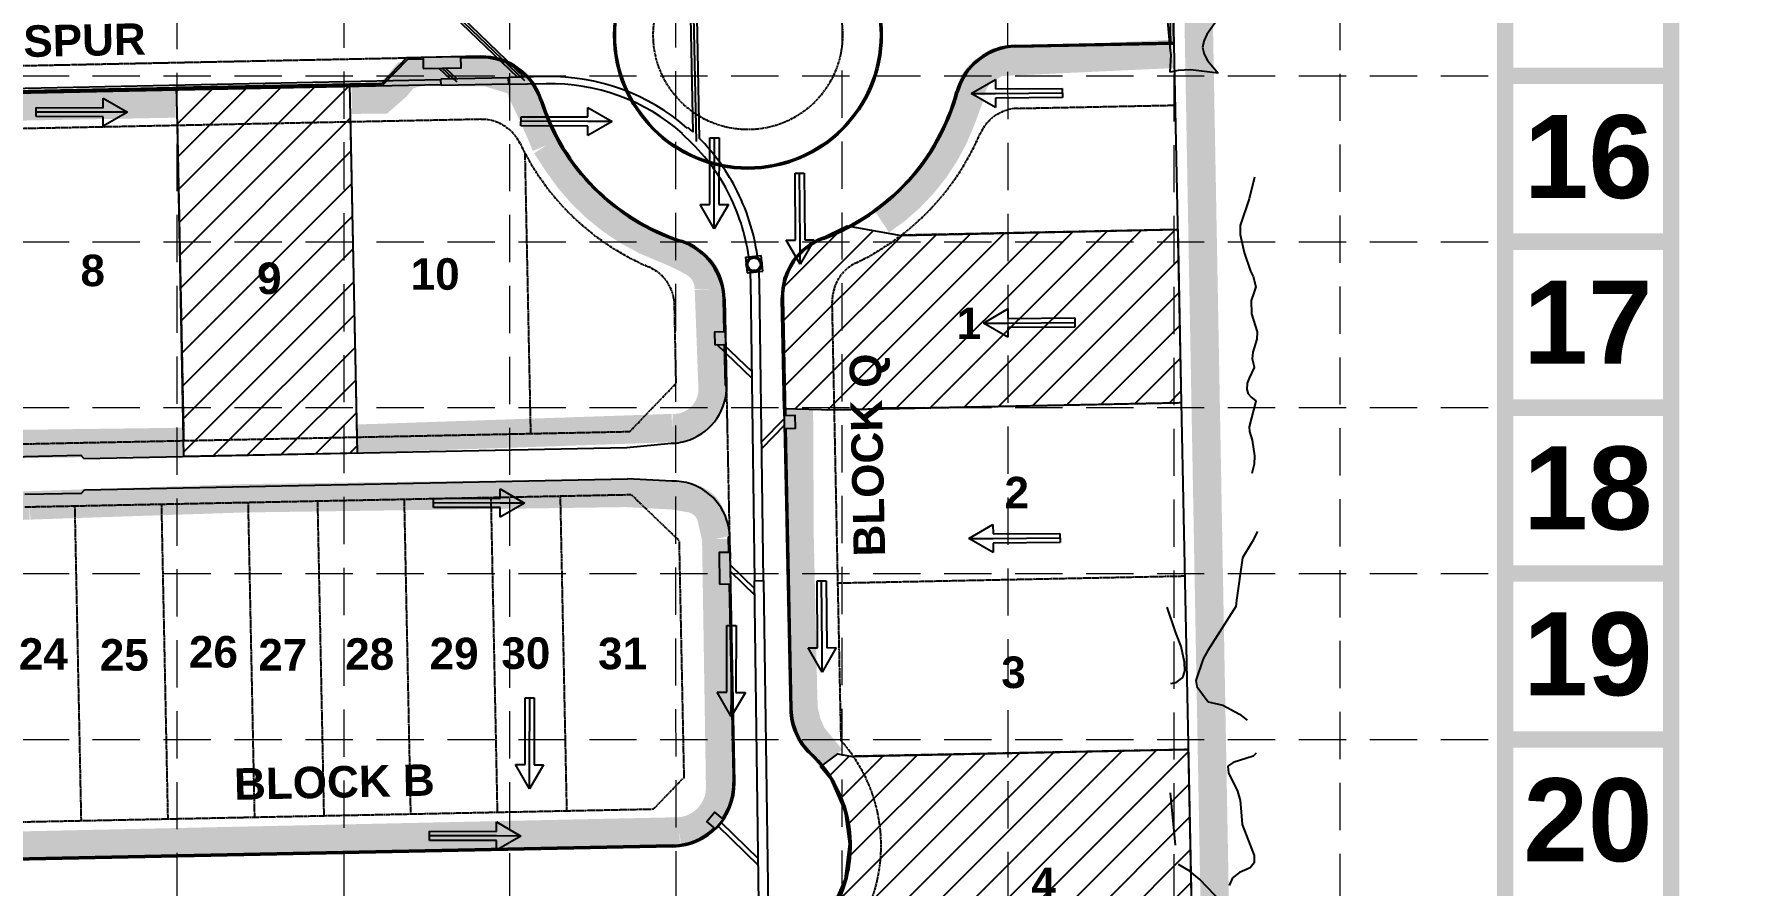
# Model space of a CAD drawing. Header units: inches. Extents: x 2520351 to 2523325, y 7106287 to 7111535.
# Drawn here: x 2522207 to 2522745, y 7108560 to 7108830 of the extents above; entities that cross this region are included whole.
import ezdxf
from ezdxf.enums import TextEntityAlignment as Align

# ---------------------------------------------------------------- set-up
doc = ezdxf.new("R2010")
doc.units = ezdxf.units.IN
doc.header["$MEASUREMENT"] = 0
for name, pattern in [('DASHED', [0.75, 0.5, -0.25]), ('DASHEDX2', [1.5, 1, -0.5]), ('HIDDEN', [0.375, 0.25, -0.125]), ('XPAV-sc1$0$HIDDEN4', [0.09375, 0.0625, -0.03125]), ('XSITE-SC$0$PHANTOM2', [1.25, 0.625, -0.125, 0.125, -0.125, 0.125, -0.125])]:
    doc.linetypes.add(name, pattern=pattern)
for name, color, linetype in [('1 EROSION BLANKET', 84, 'Continuous'), ('1 SODDED LOT', 2, 'Continuous'), ('BASE', 7, 'Continuous'), ('CONTOURS', 35, 'Continuous'), ('GRID', 254, 'DASHED'), ('LIMITS OF DISTURBANCE', 1, 'Continuous'), ('MATCH LINE', 252, 'DASHEDX2'), ('STORM', 5, 'Continuous'), ('XDAM-sc1$0$ARROWSHADE', 9, 'Continuous'), ('XPAV-sc1$0$GUTTER', 11, 'XPAV-sc1$0$HIDDEN4'), ('XPAV-sc1$0$p-boc', 11, 'Continuous'), ('XPAV-sc1$0$p-foc', 11, 'Continuous'), ('XPAV-sc1$0$p-header', 5, 'Continuous'), ('XPAV-sc1$0$P-PAV', 11, 'Continuous'), ('XSITE-SC$0$1-BLOCK-NUMBER', 251, 'Continuous'), ('XSITE-SC$0$1-LOT NUMBER', 251, 'Continuous'), ('XSITE-SC$0$bdy-65acres', 1, 'Continuous'), ('XSITE-SC$0$P-LOTS', 7, 'XSITE-SC$0$PHANTOM2'), ('XSITE-SC$0$P-ROW', 3, 'XSITE-SC$0$PHANTOM2')]:
    doc.layers.add(name, color=color, linetype=linetype)
doc.styles.add('MATCHLINE', font='ARIALBD.TTF')
doc.styles.get("Standard").update_dxf_attribs({"font": 'ARIALBD.TTF'})

msp = doc.modelspace()

# ---------------------------------------------------------------- hatches: boundary and pattern name
at = {"layer": '1 SODDED LOT'}
h = msp.add_hatch(dxfattribs=at)
h.set_pattern_fill('ANSI31', color=256, scale=60, style=0)
edge = h.paths.add_edge_path()
edge.add_line((2521746.39, 7107646.36), (2521744.86, 7107758.31))
edge.add_line((2521744.86, 7107758.31), (2521747.04, 7107758.37))
edge.add_line((2521747.04, 7107758.37), (2521750.99, 7107762.44))
edge.add_line((2521750.99, 7107762.44), (2521785.43, 7107762.91))
edge.add_arc((2521785.67, 7107745.01), 17.9, 0.1621, 90.7879, ccw=False)
edge.add_line((2521803.57, 7107745.06), (2521804.89, 7107727.46))
edge.add_line((2521804.89, 7107727.46), (2521805.02, 7107717.88))
edge.add_line((2521805.02, 7107717.88), (2521805.23, 7107706.44))
edge.add_line((2521805.23, 7107706.44), (2521804.25, 7107705.42))
edge.add_line((2521804.25, 7107705.42), (2521804.6, 7107688.82))
edge.add_arc((2521758.68, 7107687.86), 45.94, -68.3455, 1.1975, ccw=False)
edge.add_line((2521775.63, 7107645.16), (2521772.36, 7107644.15))
edge.add_line((2521772.36, 7107644.15), (2521769.8, 7107643.54))
edge.add_line((2521769.8, 7107643.54), (2521767.1, 7107643.06))
edge.add_line((2521767.1, 7107643.06), (2521762.92, 7107642.61))
edge.add_line((2521762.92, 7107642.61), (2521746.45, 7107642.34))
edge.add_line((2521746.45, 7107642.34), (2521746.39, 7107646.36))
h.paths.add_polyline_path([(2521496.41, 7107642.91), (2521494.87, 7107754.48), (2521494.86, 7107754.89), (2521544.44, 7107755.57), (2521546.49, 7107638.6), (2521496.44, 7107637.89)])
edge = h.paths.add_edge_path()
edge.add_line((2521560.4, 7107910.52), (2521558.07, 7108023.7))
edge.add_line((2521558.07, 7108023.7), (2521651.66, 7108025.62))
edge.add_line((2521651.66, 7108025.62), (2521653.09, 7108025.65))
edge.add_line((2521653.09, 7108025.65), (2521655.12, 7108025.67))
edge.add_arc((2521654.18, 7108007.32), 18.37, 20.5729, 87.0589, ccw=False)
edge.add_line((2521671.38, 7108013.78), (2521671.96, 7108011.77))
edge.add_line((2521671.96, 7108011.77), (2521672.24, 7108010.33))
edge.add_line((2521672.24, 7108010.33), (2521672.66, 7108004.67))
edge.add_line((2521672.66, 7108004.67), (2521673.88, 7107987.84))
edge.add_line((2521673.88, 7107987.84), (2521674.16, 7107971.91))
edge.add_line((2521674.16, 7107971.91), (2521673.19, 7107970.83))
edge.add_line((2521673.19, 7107970.83), (2521673.5, 7107955.69))
edge.add_arc((2521631.78, 7107952.34), 41.85, -86.2826, 4.5999, ccw=False)
edge.add_line((2521634.49, 7107910.57), (2521614.91, 7107910.13))
edge.add_line((2521614.91, 7107910.13), (2521613.93, 7107909.11))
edge.add_line((2521613.93, 7107909.11), (2521560.45, 7107908.05))
edge.add_line((2521560.45, 7107908.05), (2521560.4, 7107910.52))
edge = h.paths.add_edge_path()
edge.add_line((2521047.4, 7108212.41), (2521153.71, 7108190.41))
edge.add_line((2521153.71, 7108190.41), (2521165.45, 7108187.98))
edge.add_line((2521165.45, 7108187.98), (2521145.19, 7108096.36))
edge.add_line((2521145.19, 7108096.36), (2521144.82, 7108095.18))
edge.add_arc((2521127.58, 7108100.49), 18.04, 257.7556, 342.8824, ccw=False)
edge.add_line((2521123.75, 7108082.86), (2521105.24, 7108086.22))
edge.add_line((2521105.24, 7108086.22), (2521097.17, 7108087.7))
edge.add_line((2521097.17, 7108087.7), (2521093.78, 7108088.45))
edge.add_line((2521093.78, 7108088.45), (2521093.02, 7108089.64))
edge.add_line((2521093.02, 7108089.64), (2521042.14, 7108100.83))
edge.add_line((2521042.14, 7108100.83), (2521023.14, 7108104.63))
edge.add_line((2521023.14, 7108104.63), (2521047.4, 7108212.41))
edge = h.paths.add_edge_path()
edge.add_line((2521019.41, 7108035.32), (2521021.41, 7108042.83))
edge.add_arc((2521076.42, 7108028.18), 56.93, 107.2084, 165.0796, ccw=False)
edge.add_line((2521059.58, 7108082.56), (2521062.02, 7108082.75))
edge.add_line((2521062.02, 7108082.75), (2521063.44, 7108082.78))
edge.add_arc((2521064.2, 7108044.41), 38.38, 78.5499, 91.1383, ccw=False)
edge.add_line((2521071.82, 7108082.03), (2521087.22, 7108078.63))
edge.add_line((2521087.22, 7108078.63), (2521090.43, 7108077.93))
edge.add_line((2521090.43, 7108077.93), (2521091.62, 7108078.69))
edge.add_line((2521091.62, 7108078.69), (2521095.11, 7108077.9))
edge.add_line((2521095.11, 7108077.9), (2521098.91, 7108076.73))
edge.add_line((2521098.91, 7108076.73), (2521104.9, 7108074.86))
edge.add_line((2521104.9, 7108074.86), (2521106.43, 7108074.38))
edge.add_line((2521106.43, 7108074.38), (2521107.21, 7108074.19))
edge.add_arc((2521102.83, 7108057.05), 17.69, -2.7582, 75.6705, ccw=False)
edge.add_arc((2521095.73, 7108057.39), 24.8, 350.2174, 357.2418, ccw=False)
edge.add_arc((2521158.46, 7108041.57), 40.02, 163.1293, 313.4846)
edge.add_line((2521185.99, 7108012.53), (2521186.72, 7108013.24))
edge.add_line((2521186.72, 7108013.24), (2521188.44, 7108014.97))
edge.add_line((2521188.44, 7108014.97), (2521189.32, 7108015.76))
edge.add_line((2521189.32, 7108015.76), (2521190.38, 7108016.6))
edge.add_arc((2521201.33, 7108002.77), 17.64, 93.2276, 128.3689, ccw=False)
edge.add_line((2521200.34, 7108020.38), (2521227, 7108020.95))
edge.add_line((2521227, 7108020.95), (2521230.56, 7107901.29))
edge.add_line((2521230.56, 7107901.29), (2521209.57, 7107900.92))
edge.add_line((2521209.57, 7107900.92), (2521208.43, 7107900.96))
edge.add_arc((2521221.45, 7108343.75), 442.98, 261.0973, 268.3161, ccw=False)
edge.add_line((2521152.89, 7107906.1), (2521147.31, 7107907.18))
edge.add_line((2521147.31, 7107907.18), (2521141.42, 7107908.4))
edge.add_line((2521141.42, 7107908.4), (2521135.5, 7107909.75))
edge.add_line((2521135.5, 7107909.75), (2521130.22, 7107911.08))
edge.add_line((2521130.22, 7107911.08), (2521114.24, 7107915.61))
edge.add_line((2521114.24, 7107915.61), (2521091.68, 7107923.2))
edge.add_line((2521091.68, 7107923.2), (2521064.35, 7107932.48))
edge.add_line((2521064.35, 7107932.48), (2521052.41, 7107936.54))
edge.add_line((2521052.41, 7107936.54), (2521051.79, 7107937.81))
edge.add_line((2521051.79, 7107937.81), (2521044.55, 7107940.27))
edge.add_arc((2521050.15, 7107983.52), 43.61, 187.3885, 262.6305, ccw=False)
edge.add_line((2521006.9, 7107977.91), (2521006.81, 7107978.71))
edge.add_line((2521006.81, 7107978.71), (2521006.68, 7107980.35))
edge.add_line((2521006.68, 7107980.35), (2521006.61, 7107982.52))
edge.add_arc((2521037.37, 7107983.5), 30.78, 169.0142, 181.8294, ccw=False)
edge.add_line((2521007.16, 7107989.36), (2521012.97, 7108011.46))
edge.add_line((2521012.97, 7108011.46), (2521012.26, 7108012.66))
edge.add_line((2521012.26, 7108012.66), (2521018.19, 7108034.61))
edge.add_line((2521018.19, 7108034.61), (2521019.41, 7108035.32))
h.paths.add_polyline_path([(2521283.39, 7108006.11), (2521285.51, 7107902.42), (2521505.51, 7107906.91), (2521503.11, 7108022.57), (2521283.29, 7108018.11)])
edge = h.paths.add_edge_path()
edge.add_line((2521558.72, 7108049.83), (2521558.74, 7108061.74))
edge.add_line((2521558.74, 7108061.74), (2521556.73, 7108159.77))
edge.add_line((2521556.73, 7108159.77), (2521608.8, 7108160.83))
edge.add_line((2521608.8, 7108160.83), (2521609.82, 7108159.85))
edge.add_line((2521609.82, 7108159.85), (2521624.96, 7108160.17))
edge.add_arc((2521625.88, 7108115.42), 44.75, 8.834, 91.1827, ccw=False)
edge.add_line((2521670.1, 7108122.3), (2521670.53, 7108101.58))
edge.add_line((2521670.53, 7108101.58), (2521671.54, 7108100.6))
edge.add_line((2521671.54, 7108100.6), (2521671.87, 7108084.53))
edge.add_line((2521671.87, 7108084.53), (2521671.15, 7108070.03))
edge.add_line((2521671.15, 7108070.03), (2521671.15, 7108068.8))
edge.add_arc((2521654.11, 7108068.8), 17.04, -87.2047, 0, ccw=False)
edge.add_line((2521654.94, 7108051.78), (2521653.54, 7108051.67))
edge.add_line((2521653.54, 7108051.67), (2521558.72, 7108049.83))
edge = h.paths.add_edge_path()
edge.add_line((2521506.88, 7108158.75), (2521219.57, 7108152.9))
edge.add_line((2521219.57, 7108152.9), (2521201.84, 7108151.72))
edge.add_line((2521201.84, 7108151.72), (2521198.48, 7108151.46))
edge.add_arc((2521199.96, 7108132), 19.52, 94.3325, 163.5555)
edge.add_line((2521181.24, 7108137.52), (2521171.4, 7108094.46))
edge.add_line((2521171.4, 7108094.46), (2521161.77, 7108088.5))
edge.add_line((2521161.77, 7108088.5), (2521156.09, 7108064.96))
edge.add_arc((2521177.51, 7108059.79), 22.04, 166.4191, 262.6913)
edge.add_line((2521174.7, 7108037.93), (2521175.55, 7108037.91))
edge.add_line((2521175.55, 7108037.91), (2521179.48, 7108042))
edge.add_line((2521179.48, 7108042), (2521402.46, 7108046.53))
edge.add_line((2521402.46, 7108046.53), (2521495.69, 7108048.45))
edge.add_line((2521495.69, 7108048.45), (2521499.77, 7108044.52))
edge.add_line((2521499.77, 7108044.52), (2521508.7, 7108044.69))
edge.add_line((2521508.7, 7108044.69), (2521508.63, 7108061.23))
edge.add_line((2521508.63, 7108061.23), (2521506.88, 7108158.75))
edge = h.paths.add_edge_path()
edge.add_line((2521610.94, 7108171.88), (2521608.46, 7108290.01))
edge.add_line((2521608.46, 7108290.01), (2521533.5, 7108288.35))
edge.add_line((2521533.5, 7108288.35), (2521484.86, 7108287.21))
edge.add_line((2521484.86, 7108287.21), (2521460.83, 7108286.21))
edge.add_line((2521460.83, 7108286.21), (2521429.9, 7108284.54))
edge.add_line((2521429.9, 7108284.54), (2521368.78, 7108281.06))
edge.add_line((2521368.78, 7108281.06), (2521349.23, 7108279.95))
edge.add_line((2521349.23, 7108279.95), (2521261.12, 7108274.98))
edge.add_line((2521261.12, 7108274.98), (2521221, 7108272.74))
edge.add_line((2521221, 7108272.74), (2521216.72, 7108276.52))
edge.add_line((2521216.72, 7108276.52), (2521216.67, 7108276.52))
edge.add_arc((2521217.41, 7108256.67), 19.86, 92.1221, 170.604)
edge.add_line((2521197.82, 7108259.91), (2521204.23, 7108250.57))
edge.add_line((2521204.23, 7108250.57), (2521191.32, 7108184.43))
edge.add_line((2521191.32, 7108184.43), (2521191.26, 7108184.1))
edge.add_arc((2521208.22, 7108180.91), 17.26, 169.3216, 273.4207)
edge.add_line((2521209.25, 7108163.67), (2521219.73, 7108162.93))
edge.add_line((2521219.73, 7108162.93), (2521312.77, 7108164.87))
edge.add_line((2521312.77, 7108164.87), (2521481.29, 7108168.3))
edge.add_line((2521481.29, 7108168.3), (2521608.6, 7108170.83))
edge.add_line((2521608.6, 7108170.83), (2521609.57, 7108171.85))
edge.add_line((2521609.57, 7108171.85), (2521610.94, 7108171.88))
edge = h.paths.add_edge_path()
edge.add_line((2521627.16, 7108316.19), (2521544.24, 7108314.51))
edge.add_line((2521544.24, 7108314.51), (2521502.41, 7108313.51))
edge.add_line((2521502.41, 7108313.51), (2521481.25, 7108313))
edge.add_line((2521481.25, 7108313), (2521407.23, 7108309.18))
edge.add_line((2521407.23, 7108309.18), (2521291.9, 7108302.79))
edge.add_line((2521291.9, 7108302.79), (2521288.46, 7108418.47))
edge.add_line((2521288.46, 7108418.47), (2521407.15, 7108420.82))
edge.add_line((2521407.15, 7108420.82), (2521497.39, 7108422.63))
edge.add_line((2521497.39, 7108422.63), (2521603.37, 7108424.87))
edge.add_line((2521603.37, 7108424.87), (2521604.44, 7108423.88))
edge.add_line((2521604.44, 7108423.88), (2521620.18, 7108424.17))
edge.add_arc((2521620.99, 7108379.83), 44.34, 11.6094, 91.0508, ccw=False)
edge.add_line((2521664.42, 7108388.76), (2521665.18, 7108365.61))
edge.add_line((2521665.18, 7108365.61), (2521666.17, 7108364.62))
edge.add_line((2521666.17, 7108364.62), (2521666.53, 7108349.61))
edge.add_line((2521666.53, 7108349.61), (2521665.82, 7108330.77))
edge.add_line((2521665.82, 7108330.77), (2521665.78, 7108329.18))
edge.add_arc((2521648.75, 7108329.68), 17.03, 269.7677, 358.3135, ccw=False)
edge.add_line((2521648.68, 7108312.65), (2521631.32, 7108312.27))
edge.add_line((2521631.32, 7108312.27), (2521627.16, 7108316.19))
edge = h.paths.add_edge_path()
edge.add_line((2521256.27, 7108555.67), (2521264.44, 7108547.85))
edge.add_line((2521264.44, 7108547.85), (2521422.22, 7108551.08))
edge.add_line((2521422.22, 7108551.08), (2521439.6, 7108551.4))
edge.add_line((2521439.6, 7108551.4), (2521460.09, 7108551.78))
edge.add_line((2521460.09, 7108551.78), (2521478.53, 7108551.99))
edge.add_line((2521478.53, 7108551.99), (2521498.9, 7108551.85))
edge.add_line((2521498.9, 7108551.85), (2521515.27, 7108551.59))
edge.add_line((2521515.27, 7108551.59), (2521535.22, 7108551.01))
edge.add_line((2521535.22, 7108551.01), (2521558.63, 7108550.02))
edge.add_line((2521558.63, 7108550.02), (2521563.46, 7108549.77))
edge.add_line((2521563.46, 7108549.77), (2521600.09, 7108547.42))
edge.add_line((2521600.09, 7108547.42), (2521612.24, 7108546.59))
edge.add_line((2521612.24, 7108546.59), (2521642.87, 7108544.49))
edge.add_line((2521642.87, 7108544.49), (2521644.67, 7108544.41))
edge.add_arc((2521643.68, 7108526.18), 18.26, -0.2001, 86.9036, ccw=False)
edge.add_line((2521661.94, 7108526.12), (2521663.48, 7108497.64))
edge.add_line((2521663.48, 7108497.64), (2521662.44, 7108496.61))
edge.add_line((2521662.44, 7108496.61), (2521662.84, 7108477.01))
edge.add_arc((2521621.17, 7108477.8), 41.67, 279.5049, 358.923, ccw=False)
edge.add_line((2521628.05, 7108436.7), (2521270.95, 7108428.02))
edge.add_line((2521270.95, 7108428.02), (2521264.41, 7108428))
edge.add_line((2521264.41, 7108428), (2521251.99, 7108428.74))
edge.add_line((2521251.99, 7108428.74), (2521250.56, 7108428.86))
edge.add_line((2521250.56, 7108428.86), (2521248.88, 7108429.14))
edge.add_arc((2521252.57, 7108446.62), 17.86, 178.6911, 258.0797, ccw=False)
edge.add_line((2521234.71, 7108447.03), (2521243.77, 7108528.42))
edge.add_line((2521243.77, 7108528.42), (2521236.52, 7108537.37))
edge.add_line((2521236.52, 7108537.37), (2521236.59, 7108537.82))
edge.add_arc((2521256.58, 7108535.54), 20.12, 94.1833, 173.5096, ccw=False)
edge.add_line((2521255.11, 7108555.6), (2521256.27, 7108555.67))
edge = h.paths.add_edge_path()
edge.add_line((2521107.58, 7108664.77), (2521108.64, 7108682.72))
edge.add_line((2521108.64, 7108682.72), (2521266.52, 7108685.94))
edge.add_line((2521266.52, 7108685.94), (2521268.4, 7108592.03))
edge.add_line((2521268.4, 7108592.03), (2521265.61, 7108582.1))
edge.add_line((2521265.61, 7108582.1), (2521265.6, 7108582.05))
edge.add_line((2521265.6, 7108582.05), (2521265.56, 7108582.07))
edge.add_arc((2521245.59, 7108545.89), 41.32, 61.0945, 134.8409)
edge.add_line((2521216.45, 7108575.19), (2521207.18, 7108580.34))
edge.add_line((2521207.18, 7108580.34), (2521107.58, 7108664.77))
h.paths.add_polyline_path([(2521338.51, 7108687.38), (2521340.74, 7108575.45), (2521409.85, 7108576.76), (2521462.55, 7108577.85), (2521498.11, 7108577.93), (2521524.42, 7108577.42), (2521561.99, 7108575.86), (2521619.96, 7108572.16), (2521620.68, 7108584.2), (2521618.44, 7108693.07)])
edge = h.paths.add_edge_path()
edge.add_line((2521675.61, 7108638.41), (2521787.53, 7108640.54))
edge.add_line((2521787.53, 7108640.54), (2521788.82, 7108582.44))
edge.add_arc((2521769.3, 7108582), 19.53, -91.2766, 1.2682, ccw=False)
edge.add_line((2521768.86, 7108562.48), (2521676.84, 7108568.35))
edge.add_line((2521676.84, 7108568.35), (2521675.61, 7108638.41))
h.paths.add_polyline_path([(2522089.45, 7108697.69), (2522087.41, 7108797.67), (2522087.4, 7108809.66), (2522141.64, 7108810.78), (2522144.56, 7108694.83), (2522090.79, 7108693.71), (2522089.8, 7108692.7), (2522089.51, 7108692.7)])
h.paths.add_polyline_path([(2522252.39, 7108801.05), (2522254.38, 7108696.13), (2522309.56, 7108697.17), (2522307.11, 7108814.19), (2522252.07, 7108813.05)])
edge = h.paths.add_edge_path()
edge.add_line((2522425.42, 7107990.85), (2522320.45, 7107988.7))
edge.add_line((2522320.45, 7107988.7), (2522321.28, 7107951.54))
edge.add_line((2522321.28, 7107951.54), (2522322.52, 7107935.37))
edge.add_arc((2522340.74, 7107935.67), 18.22, 180.9526, 266.0005)
edge.add_line((2522339.47, 7107917.49), (2522396.48, 7107918.22))
edge.add_line((2522396.48, 7107918.22), (2522404.4, 7107910.48))
edge.add_line((2522404.4, 7107910.48), (2522427.53, 7107910.71))
edge.add_arc((2522426.8, 7107930.52), 19.82, 272.1239, 358.3676)
edge.add_line((2522446.62, 7107929.95), (2522445.36, 7107990.97))
edge.add_line((2522445.36, 7107990.97), (2522425.42, 7107990.85))
h.paths.add_polyline_path([(2522420.67, 7108224.34), (2522421.87, 7108165.95), (2522317.91, 7108163.85), (2522317.73, 7108171.63), (2522316.69, 7108172.59), (2522315.73, 7108222.04)])
h.paths.add_polyline_path([(2522580.28, 7108243.42), (2522458.38, 7108240.38), (2522464.65, 7107967.07), (2522585.56, 7107967.98)])
edge = h.paths.add_edge_path()
edge.add_line((2522579.22, 7108296.92), (2522576.73, 7108417.39))
edge.add_line((2522576.73, 7108417.39), (2522469.65, 7108328.39))
edge.add_line((2522469.65, 7108328.39), (2522462.53, 7108321.45))
edge.add_line((2522462.53, 7108321.45), (2522462.71, 7108321.2))
edge.add_arc((2522430.81, 7108296.5), 40.35, 0.4877, 37.7474, ccw=False)
edge.add_line((2522471.16, 7108296.85), (2522579.22, 7108296.92))
h.paths.add_polyline_path([(2522576.35, 7108437.57), (2522445, 7108434.96), (2522443.72, 7108526.29), (2522442.61, 7108536.5), (2522453.2, 7108543.61), (2522459.72, 7108551.85), (2522464.2, 7108561.88), (2522465.59, 7108573.17), (2522464.18, 7108583.42), (2522459.8, 7108593.28), (2522456.3, 7108597.55), (2522461.81, 7108601.72), (2522466.36, 7108600.86), (2522572.93, 7108603.07)])
h.paths.add_polyline_path([(2522569.61, 7108768), (2522570.72, 7108713.03), (2522460.71, 7108710.69), (2522444.76, 7108711.11), (2522444.01, 7108746), (2522444.87, 7108752.5), (2522447.49, 7108758.01), (2522451.68, 7108762.45), (2522456.29, 7108765.05), (2522464.83, 7108769.19), (2522481.93, 7108766.16)])
h.paths.add_polyline_path([(2522560.76, 7109202.2), (2522446.33, 7109199.81), (2522434.27, 7109198.05), (2522437.5, 7109182.67), (2522439.66, 7109156.51), (2522441.43, 7109069.76), (2522437.53, 7109065.63), (2522437.82, 7109051.02), (2522439.59, 7109049.34), (2522563.76, 7109052.27)])

# ---------------------------------------------------------------- linework, layer by layer
for p, q in [((2522504.11, 7108811.15), (2522511.79, 7108815.65)), ((2522511.79, 7108815.65), (2522511.81, 7108812.65)), ((2522511.85, 7108806.75), (2522504.11, 7108811.15)), ((2522511.81, 7108812.65), (2522533.02, 7108812.81)), ((2522533.02, 7108812.81), (2522533.04, 7108809.91)), ((2522207.67, 7108803.85), (2522207.68, 7108806.75)), ((2522207.68, 7108806.75), (2522228.89, 7108806.69)), ((2522236.6, 7108805.23), (2522228.88, 7108800.79)), ((2522228.89, 7108806.69), (2522228.9, 7108809.7)), ((2522228.9, 7108809.7), (2522236.6, 7108805.23)), ((2522382.59, 7108803.78), (2522382.6, 7108806.78)), ((2522382.6, 7108806.78), (2522390.3, 7108802.31)), ((2522533.04, 7108809.91), (2522511.83, 7108809.75)), ((2522511.83, 7108809.75), (2522511.85, 7108806.75)), ((2522228.88, 7108803.79), (2522207.67, 7108803.85)), ((2522228.88, 7108800.79), (2522228.88, 7108803.79)), ((2522361.37, 7108800.93), (2522361.38, 7108803.83)), ((2522382.58, 7108800.88), (2522361.37, 7108800.93)), ((2522361.38, 7108803.83), (2522382.59, 7108803.78)), ((2522390.3, 7108802.31), (2522382.58, 7108797.87)), ((2522382.58, 7108797.87), (2522382.58, 7108800.88)), ((2522421.23, 7108775.97), (2522421.28, 7108797.18)), ((2522421.28, 7108797.18), (2522424.18, 7108797.17)), ((2522424.18, 7108797.17), (2522424.13, 7108775.96)), ((2522448.26, 7108785.92), (2522451.16, 7108785.94)), ((2522448.43, 7108764.71), (2522448.26, 7108785.92)), ((2522451.16, 7108785.94), (2522451.33, 7108764.73)), ((2522422.66, 7108768.26), (2522418.23, 7108775.98)), ((2522418.23, 7108775.98), (2522421.23, 7108775.97)), ((2522427.13, 7108775.95), (2522422.66, 7108768.26)), ((2522424.13, 7108775.96), (2522427.13, 7108775.95)), ((2522445.43, 7108764.68), (2522448.43, 7108764.71)), ((2522449.94, 7108757.01), (2522445.43, 7108764.68)), ((2522454.33, 7108764.75), (2522449.94, 7108757.01)), ((2522451.33, 7108764.73), (2522454.33, 7108764.75)), ((2522508.05, 7108738.31), (2522515.73, 7108742.82)), ((2522515.73, 7108742.82), (2522515.75, 7108739.82)), ((2522515.8, 7108733.92), (2522508.05, 7108738.31)), ((2522515.75, 7108739.82), (2522536.96, 7108739.97)), ((2522536.99, 7108737.07), (2522515.77, 7108736.92)), ((2522515.77, 7108736.92), (2522515.8, 7108733.92)), ((2522536.96, 7108739.97), (2522536.99, 7108737.07)), ((2522333.59, 7108682.76), (2522354.81, 7108682.71)), ((2522333.59, 7108679.87), (2522333.59, 7108682.76)), ((2522362.51, 7108681.25), (2522354.79, 7108676.81)), ((2522354.81, 7108682.71), (2522354.81, 7108685.71)), ((2522354.81, 7108685.71), (2522362.51, 7108681.25)), ((2522354.8, 7108679.81), (2522333.59, 7108679.87)), ((2522354.79, 7108676.81), (2522354.8, 7108679.81)), ((2522503.37, 7108669.95), (2522511.04, 7108674.45)), ((2522511.04, 7108674.45), (2522511.07, 7108671.45)), ((2522511.07, 7108671.45), (2522532.28, 7108671.61)), ((2522532.28, 7108671.61), (2522532.3, 7108668.71)), ((2522511.11, 7108665.55), (2522503.37, 7108669.95)), ((2522532.3, 7108668.71), (2522511.09, 7108668.55)), ((2522511.09, 7108668.55), (2522511.11, 7108665.55)), ((2522455.24, 7108656.53), (2522458.14, 7108656.55)), ((2522455.41, 7108635.32), (2522455.24, 7108656.53)), ((2522458.14, 7108656.55), (2522458.31, 7108635.34)), ((2522426.63, 7108621.19), (2522426.68, 7108642.4)), ((2522426.68, 7108642.4), (2522429.58, 7108642.39)), ((2522429.58, 7108642.39), (2522429.53, 7108621.18)), ((2522452.41, 7108635.3), (2522455.41, 7108635.32)), ((2522456.92, 7108627.62), (2522452.41, 7108635.3)), ((2522461.31, 7108635.37), (2522456.92, 7108627.62)), ((2522458.31, 7108635.34), (2522461.31, 7108635.37)), ((2522362.65, 7108598.24), (2522362.7, 7108619.45)), ((2522362.7, 7108619.45), (2522365.6, 7108619.44)), ((2522365.6, 7108619.44), (2522365.55, 7108598.23)), ((2522428.06, 7108613.47), (2522423.63, 7108621.19)), ((2522423.63, 7108621.19), (2522426.63, 7108621.19)), ((2522432.53, 7108621.17), (2522428.06, 7108613.47)), ((2522429.53, 7108621.18), (2522432.53, 7108621.17)), ((2522364.08, 7108590.52), (2522359.65, 7108598.24)), ((2522359.65, 7108598.24), (2522362.65, 7108598.24)), ((2522368.55, 7108598.22), (2522364.08, 7108590.52)), ((2522365.55, 7108598.23), (2522368.55, 7108598.22)), ((2522353.58, 7108577.07), (2522353.59, 7108580.07)), ((2522353.59, 7108580.07), (2522361.29, 7108575.6)), ((2522332.36, 7108574.22), (2522332.37, 7108577.12)), ((2522353.57, 7108574.17), (2522332.36, 7108574.22)), ((2522332.37, 7108577.12), (2522353.58, 7108577.07)), ((2522361.29, 7108575.6), (2522353.57, 7108571.16)), ((2522353.57, 7108571.16), (2522353.57, 7108574.17))]:
    msp.add_line(p, q)
at = {"layer": '1 EROSION BLANKET', "const_width": 9}
for points in [[(2522567.99, 7108823.76), (2522512.6, 7108821.19), (2522508.98, 7108819, 0.236596), (2522503.94, 7108811.01), (2522500.95, 7108802.88, -0.159288), (2522475.61, 7108770.85, 3.316439)], [(2522325.9, 7108818.09), (2522350.48, 7108817.98), (2522358.09, 7108815.67, -0.236468), (2522361.36, 7108812.58, 0.02706), (2522362.5, 7108809.89, -0.017617), (2522369.31, 7108794.68), (2522373.09, 7108788.91, 0.158639), (2522406.5, 7108762.12, -0.039643), (2522416.03, 7108757.63, -0.27165), (2522420.97, 7108749.01), (2522422.13, 7108717.77, -0.438384), (2522409.29, 7108705.04), (2522309.51, 7108701.67)]]:
    msp.add_lwpolyline(points, format="xyb", dxfattribs=at)
for points in [[(2522307.71, 7108809.21), (2522317.2, 7108809.32), (2522321.86, 7108813.42), (2522324.85, 7108816.96), (2522329.61, 7108818.08), (2522332.03, 7108818.08)], [(2522141.73, 7108805.94), (2522251.81, 7108808.02)], [(2522449.5, 7108711.02), (2522449.73, 7108669.95), (2522450.8, 7108621.61), (2522451, 7108615.72), (2522452.07, 7108611.24), (2522453.72, 7108607.54), (2522457.59, 7108602.84), (2522459.69, 7108600.22)], [(2522144.65, 7108699.21), (2522254.33, 7108700.65)]]:
    msp.add_lwpolyline(points, dxfattribs=at)
msp.add_lwpolyline([(2522273.45, 7108682.76), (2522394.67, 7108684.46), (2522409.84, 7108683.68), (2522415.14, 7108682.74, -0.301809), (2522421.84, 7108676.33, -0.000368), (2522423.29, 7108669.87), (2522424.52, 7108591.21, -0.395117), (2522411.68, 7108577.07), (2522182.16, 7108572.12), (2522176.84, 7108573, -0.345846), (2522169.47, 7108581.08), (2522167.69, 7108624.56), (2522167.87, 7108643.29, -0.412846), (2522205.63, 7108680.5)], format="xyb", close=True, dxfattribs=at)
at = {"layer": '1 SODDED LOT'}
for points in [[(2522252.39, 7108801.05), (2522254.38, 7108696.13), (2522309.56, 7108697.17), (2522307.11, 7108814.19), (2522252.07, 7108813.05)], [(2522569.61, 7108768), (2522570.72, 7108713.03), (2522460.71, 7108710.69), (2522444.76, 7108711.11), (2522444.01, 7108746), (2522444.87, 7108752.5), (2522447.49, 7108758.01), (2522451.68, 7108762.45), (2522456.29, 7108765.05), (2522464.83, 7108769.19), (2522481.93, 7108766.16)], [(2522576.35, 7108437.57), (2522445, 7108434.96), (2522443.72, 7108526.29), (2522442.61, 7108536.5), (2522453.2, 7108543.61), (2522459.72, 7108551.85), (2522464.2, 7108561.88), (2522465.59, 7108573.17), (2522464.18, 7108583.42), (2522459.8, 7108593.28), (2522456.3, 7108597.55), (2522461.81, 7108601.72), (2522466.36, 7108600.86), (2522572.93, 7108603.07)]]:
    msp.add_lwpolyline(points, close=True, dxfattribs=at)
at = {"layer": 'BASE', "const_width": 5.26}
for points in [[(2522726.09, 7106289.98), (2522726.09, 7109659.08), (2520620.41, 7109659.08), (2520620.41, 7106289.98)], [(2522673.45, 7106342.62), (2522673.45, 7109606.44), (2520673.05, 7109606.44), (2520673.05, 7106342.62)]]:
    msp.add_lwpolyline(points, close=True, dxfattribs=at)
for points in [[(2522726.09, 7108816.8), (2522673.45, 7108816.8)], [(2522726.09, 7108764.16), (2522673.45, 7108764.16)], [(2522726.09, 7108711.52), (2522673.45, 7108711.52)], [(2522726.09, 7108658.88), (2522673.45, 7108658.88)], [(2522726.09, 7108606.23), (2522673.45, 7108606.23)]]:
    msp.add_lwpolyline(points, dxfattribs=at)
at = {"layer": 'CONTOURS'}
for p, q in [((2522567.32, 7108824.74, 715), (2522565.3, 7108846.72, 715)), ((2522583.23, 7108836.08, 715), (2522578.8, 7108829.95, 715)), ((2522577.87, 7108827.85, 715), (2522577.51, 7108825.76, 715)), ((2522578.8, 7108829.95, 715), (2522577.87, 7108827.85, 715)), ((2522567.18, 7108817.97, 715), (2522567.49, 7108823.49, 715)), ((2522567.49, 7108823.49, 715), (2522567.32, 7108824.74, 715)), ((2522577.51, 7108825.76, 715), (2522578, 7108823.69, 715)), ((2522578, 7108823.69, 715), (2522579.06, 7108821.65, 715)), ((2522579.06, 7108821.65, 715), (2522582.4, 7108817.6, 715)), ((2522569.78, 7108818.46, 715), (2522567.18, 7108817.97, 715)), ((2522573.69, 7108818.71, 715), (2522569.78, 7108818.46, 715)), ((2522582.4, 7108817.6, 715), (2522573.69, 7108818.71, 715)), ((2522593.95, 7108784.64, 714), (2522592.24, 7108777.74, 714)), ((2522592.24, 7108777.74, 714), (2522589.44, 7108769.31, 714)), ((2522589.44, 7108769.31, 714), (2522589.38, 7108766.43, 714)), ((2522589.38, 7108766.43, 714), (2522590.7, 7108760.73, 714)), ((2522590.7, 7108760.73, 714), (2522592.69, 7108754.87, 714)), ((2522592.69, 7108754.87, 714), (2522593.57, 7108753.13, 714)), ((2522593.57, 7108753.13, 714), (2522594.37, 7108749.83, 714)), ((2522593.78, 7108747.92, 714), (2522592.93, 7108745.53, 714)), ((2522594.37, 7108749.83, 714), (2522593.78, 7108747.92, 714)), ((2522592.93, 7108745.53, 714), (2522592.98, 7108741.24, 714)), ((2522592.98, 7108741.24, 714), (2522594.84, 7108735.56, 714)), ((2522594.84, 7108735.56, 714), (2522594.67, 7108733.28, 714)), ((2522594.67, 7108733.28, 714), (2522593.41, 7108729.08, 714)), ((2522593.83, 7108724.21, 714), (2522592.23, 7108720.85, 714)), ((2522593.41, 7108729.08, 714), (2522593.25, 7108726.98, 714)), ((2522593.25, 7108726.98, 714), (2522593.78, 7108724.87, 714)), ((2522593.78, 7108724.87, 714), (2522593.83, 7108724.21, 714)), ((2522591.64, 7108719.27, 714), (2522591.56, 7108717.32, 714)), ((2522592.23, 7108720.85, 714), (2522591.64, 7108719.27, 714)), ((2522591.56, 7108717.32, 714), (2522591.95, 7108715.93, 714)), ((2522591.95, 7108715.93, 714), (2522592.89, 7108714.83, 714)), ((2522594.36, 7108713.55, 714), (2522592.23, 7108705.45, 714)), ((2522592.89, 7108714.83, 714), (2522594.36, 7108713.72, 714)), ((2522594.36, 7108713.72, 714), (2522594.36, 7108713.55, 714)), ((2522592.23, 7108705.45, 714), (2522592.34, 7108703.97, 714)), ((2522592.34, 7108703.97, 714), (2522593.24, 7108701.22, 714)), ((2522593.24, 7108701.22, 714), (2522593.92, 7108696.2, 714)), ((2522593.83, 7108693.57, 714), (2522593.1, 7108690.62, 714)), ((2522593.92, 7108696.2, 714), (2522593.83, 7108693.57, 714)), ((2522594.96, 7108672.26, 714), (2522593.19, 7108668.97, 714)), ((2522593.19, 7108668.97, 714), (2522590.19, 7108663.83, 714)), ((2522590.19, 7108663.83, 714), (2522588.31, 7108650.4, 714)), ((2522588.31, 7108650.4, 714), (2522588.1, 7108648.42, 714)), ((2522568.93, 7108640.35, 714), (2522566.29, 7108648.17, 714)), ((2522588.1, 7108648.42, 714), (2522579.15, 7108634.51, 714)), ((2522570.72, 7108635.73, 714), (2522568.93, 7108640.35, 714)), ((2522571.82, 7108630.73, 714), (2522570.72, 7108635.73, 714)), ((2522579.15, 7108634.51, 714), (2522577.7, 7108631.83, 714)), ((2522571.29, 7108625.92, 714), (2522571.89, 7108627.91, 714)), ((2522571.89, 7108627.91, 714), (2522571.82, 7108630.73, 714)), ((2522577.7, 7108631.83, 714), (2522575.37, 7108624.99, 714)), ((2522567.46, 7108623.99, 714), (2522569.09, 7108624.35, 714)), ((2522569.09, 7108624.35, 714), (2522571.29, 7108625.92, 714)), ((2522575.37, 7108624.99, 714), (2522575.71, 7108623.01, 714)), ((2522575.71, 7108623.01, 714), (2522579.23, 7108618.21, 714)), ((2522579.23, 7108618.21, 714), (2522581.13, 7108617.7, 714)), ((2522581.13, 7108617.7, 714), (2522583.89, 7108617.07, 714)), ((2522583.89, 7108617.07, 714), (2522589.22, 7108614.28, 714)), ((2522589.22, 7108614.28, 714), (2522591.67, 7108612.36, 714)), ((2522593.51, 7108600.92, 714), (2522587.16, 7108598.95, 714)), ((2522594.53, 7108601.85, 714), (2522593.51, 7108600.92, 714)), ((2522587.16, 7108598.95, 714), (2522585.53, 7108597.76, 714)), ((2522585.53, 7108597.76, 714), (2522585.75, 7108595.65, 714)), ((2522585.75, 7108595.65, 714), (2522588.62, 7108589.79, 714)), ((2522588.62, 7108589.79, 714), (2522589.43, 7108586.83, 714)), ((2522568.91, 7108572.72, 714), (2522567.36, 7108589.25, 714)), ((2522589.43, 7108586.83, 714), (2522589.7, 7108583.32, 714)), ((2522589.7, 7108583.32, 714), (2522590.06, 7108579.29, 714)), ((2522590.06, 7108579.29, 714), (2522593.82, 7108569.4, 714)), ((2522593.82, 7108569.4, 714), (2522593.87, 7108567.11, 714)), ((2522573.43, 7108564.4, 714), (2522569.85, 7108566.55, 714)), ((2522576.67, 7108561.76, 714), (2522573.43, 7108564.4, 714)), ((2522589.25, 7108563.97, 714), (2522587.04, 7108562.36, 714)), ((2522592.54, 7108565.45, 714), (2522589.25, 7108563.97, 714)), ((2522593.87, 7108567.11, 714), (2522592.54, 7108565.45, 714)), ((2522583.64, 7108554.52, 714), (2522576.67, 7108561.76, 714)), ((2522587.04, 7108562.36, 714), (2522585.92, 7108559.87, 714))]:
    msp.add_line(p, q, dxfattribs=at)
at = {"layer": 'GRID', "color": 252, "linetype": 'HIDDEN', "lineweight": 0, "ltscale": 60}
for p, q in [((2522305.59, 7106553.21), (2522305.19, 7109607.62)), ((2522357.95, 7106552.66), (2522357.83, 7109607.62)), ((2522410.64, 7106553.31), (2522410.47, 7109607.62)), ((2522463.38, 7106553.49), (2522463.12, 7109607.62)), ((2522515.92, 7106553.03), (2522515.76, 7109607.62)), ((2522568.67, 7106552.34), (2522568.4, 7109607.62)), ((2522621.35, 7106552.48), (2522621.04, 7109607.62)), ((2522252.47, 7106552.72), (2522252.31, 7109606.44)), ((2520673.05, 7108816.8), (2522673.45, 7108816.8)), ((2520673.05, 7108764.16), (2522673.45, 7108764.16)), ((2520673.05, 7108711.52), (2522673.45, 7108711.52)), ((2520673.05, 7108658.88), (2522673.45, 7108658.88)), ((2520673.05, 7108606.23), (2522673.45, 7108606.23))]:
    msp.add_line(p, q, dxfattribs=at)
at = {"layer": 'LIMITS OF DISTURBANCE', "linetype": 'DASHED', "ltscale": 100, "const_width": 9}
msp.add_lwpolyline([(2522594.78, 7107814.19), (2522566.61, 7109366.72), (2522603.32, 7109367.46), (2522612.86, 7109384.34), (2522587.73, 7109410.1), (2522256.25, 7109407.11), (2522260.16, 7109385.84), (2522245.55, 7109386.09), (2522245.75, 7109362.12), (2522262.04, 7109361.9), (2522264.7, 7109206.56), (2522283.45, 7109206.86), (2522286.72, 7108967.57), (2521847.02, 7108959.32), (2521849.65, 7108852.07), (2521843.43, 7108849.81), (2521833.26, 7108854.36, 0.573431), (2521757.97, 7108795.48), (2521748.82, 7108794.61), (2521664.8, 7108796.22), (2521667.84, 7108698.81), (2521084.95, 7108691.48), (2521082.65, 7108652.3, -0.074702), (2520903.73, 7107804.13)], format="xyb", dxfattribs=at)
at = {"layer": 'STORM', "color": 5}
for points in [[(2522417.01, 7108795.96), (2522416.1, 7108840.68), (2522411.76, 7109053.29), (2522416.17, 7109057.88)], [(2522415.95, 7108798.92), (2522415.1, 7108840.66), (2522413.65, 7108911.71)], [(2522417.99, 7108796.93), (2522417.1, 7108840.7), (2522415.65, 7108911.75)], [(2522334.9, 7108840.73), (2522360.28, 7108816.36)], [(2522335.96, 7108840.75), (2522362.49, 7108815.28)], [(2522337.02, 7108840.77), (2522362.4, 7108816.41)], [(2522335.35, 7108819.23), (2522338.92, 7108815.8)], [(2522357.47, 7108816.18), (2522335.98, 7108815.74)], [(2522336.02, 7108813.74), (2522335.98, 7108815.74)], [(2522336.4, 7108819.26), (2522341, 7108814.85)], [(2522337.47, 7108819.28), (2522341.04, 7108815.85)], [(2522357.51, 7108814.06), (2522357.46, 7108816.31)], [(2522335.99, 7108815.49), (2522138.21, 7108811.46)], [(2522336.02, 7108813.99), (2522138.24, 7108809.96)], [(2522357.51, 7108814.18), (2522336.02, 7108813.74)], [(2522432.54, 7108759.25), (2522437.52, 7108759.75)], [(2522432.54, 7108759.25), (2522433.05, 7108754.27)], [(2522438.02, 7108754.78), (2522437.52, 7108759.75)], [(2522433.05, 7108754.27), (2522438.02, 7108754.78)], [(2522434.66, 7108720.81), (2522423.51, 7108731.51)], [(2522434.63, 7108722.92), (2522425.64, 7108731.56)], [(2522444.81, 7108707.96), (2522437.69, 7108700.64)], [(2522444.85, 7108705.85), (2522437.72, 7108698.51)], [(2522427.75, 7108661.65), (2522435.45, 7108654.16)], [(2522427.79, 7108659.52), (2522435.48, 7108652.04)], [(2522435.42, 7108656.6), (2522438.42, 7108656.64)], [(2522437.16, 7108530.65), (2522435.42, 7108656.6)], [(2522440.16, 7108530.69), (2522438.42, 7108656.64)], [(2522423.74, 7108578.81), (2522436.67, 7108566.23)], [(2522424.72, 7108579.96), (2522436.64, 7108568.36)]]:
    msp.add_lwpolyline(points, dxfattribs=at)
for points in [[(2522330.4, 7108819.13), (2522342.4, 7108819.38), (2522342.33, 7108822.88), (2522330.33, 7108822.63)], [(2522330.4, 7108819.13), (2522342.4, 7108819.38), (2522342.33, 7108822.88), (2522330.33, 7108822.63)], [(2522422.83, 7108731.5), (2522426.32, 7108731.57), (2522426.24, 7108735.57), (2522422.74, 7108735.5)], [(2522422.83, 7108731.5), (2522426.32, 7108731.57), (2522426.24, 7108735.57), (2522422.74, 7108735.5)], [(2522444.87, 7108704.91), (2522448.37, 7108704.98), (2522448.29, 7108708.98), (2522444.79, 7108708.91)], [(2522444.87, 7108704.91), (2522448.37, 7108704.98), (2522448.29, 7108708.98), (2522444.79, 7108708.91)], [(2522424.37, 7108655.51), (2522427.87, 7108655.58), (2522427.67, 7108665.58), (2522424.17, 7108665.51)], [(2522424.37, 7108655.51), (2522427.87, 7108655.58), (2522427.67, 7108665.58), (2522424.17, 7108665.51)], [(2522420.27, 7108580.13), (2522422.93, 7108577.86), (2522425.52, 7108580.91), (2522422.86, 7108583.17)], [(2522425.52, 7108580.91), (2522422.86, 7108583.17), (2522420.27, 7108580.13), (2522422.93, 7108577.86)]]:
    msp.add_lwpolyline(points, close=True, dxfattribs=at)
for points in [[(2522414.11, 7108800.24, 0.186697), (2522369.27, 7108816.55), (2522357.46, 7108816.31)], [(2522412.63, 7108798.55, 0.186697), (2522369.31, 7108814.3), (2522357.51, 7108814.06)], [(2522415.95, 7108798.92, 0.008487), (2522414.28, 7108800.43)], [(2522426.87, 7108780.16, 0.09198), (2522412.47, 7108798.36)], [(2522429.3, 7108781.44, 0.072613), (2522417.99, 7108796.93)], [(2522433.61, 7108759.36, 0.086561), (2522426.87, 7108780.16)], [(2522436.35, 7108759.63, 0.086977), (2522429.3, 7108781.44)], [(2522435.55, 7108656.6), (2522434.23, 7108751.32, 0.012048), (2522434.12, 7108754.38, 0.012048)], [(2522438.29, 7108656.64), (2522436.98, 7108751.36, 0.012455), (2522436.86, 7108754.66, 0.012455)]]:
    msp.add_lwpolyline(points, format="xyb", dxfattribs=at)
for radius in [2.5, 2]:
    msp.add_circle((2522435.28, 7108757.01), radius, dxfattribs=at)
at = {"layer": 'XDAM-sc1$0$ARROWSHADE'}
for p, q in [((2522504.11, 7108811.15), (2522511.82, 7108811.2)), ((2522511.82, 7108811.2), (2522533.03, 7108811.36)), ((2522228.89, 7108805.24), (2522207.67, 7108805.3)), ((2522236.6, 7108805.23), (2522228.89, 7108805.24)), ((2522382.59, 7108802.33), (2522361.37, 7108802.38)), ((2522390.3, 7108802.31), (2522382.59, 7108802.33)), ((2522422.68, 7108775.97), (2522422.73, 7108797.18)), ((2522449.88, 7108764.72), (2522449.71, 7108785.93)), ((2522422.66, 7108768.26), (2522422.68, 7108775.97)), ((2522449.94, 7108757.01), (2522449.88, 7108764.72)), ((2522508.05, 7108738.31), (2522515.76, 7108738.37)), ((2522515.76, 7108738.37), (2522536.97, 7108738.52)), ((2522354.8, 7108681.26), (2522333.59, 7108681.31)), ((2522362.51, 7108681.25), (2522354.8, 7108681.26)), ((2522503.37, 7108669.95), (2522511.08, 7108670)), ((2522511.08, 7108670), (2522532.29, 7108670.16)), ((2522456.86, 7108635.33), (2522456.69, 7108656.54)), ((2522428.08, 7108621.18), (2522428.13, 7108642.39)), ((2522456.92, 7108627.62), (2522456.86, 7108635.33)), ((2522364.1, 7108598.23), (2522364.15, 7108619.45)), ((2522428.06, 7108613.47), (2522428.08, 7108621.18)), ((2522364.08, 7108590.52), (2522364.1, 7108598.23)), ((2522353.58, 7108575.62), (2522332.37, 7108575.67)), ((2522361.29, 7108575.6), (2522353.58, 7108575.62))]:
    msp.add_line(p, q, dxfattribs=at)
at = {"layer": 'XPAV-sc1$0$GUTTER', "color": 7}
for p, q in [((2521822.27, 7108812.27), (2522325.12, 7108822.52)), ((2522427.57, 7108670.58), (2522426.59, 7108718.57))]:
    msp.add_line(p, q, dxfattribs=at)
at = {"layer": 'XPAV-sc1$0$p-boc', "color": 7}
for p, q in [((2522518.31, 7108825.96), (2522568.41, 7108826.99)), ((2522325.34, 7108822.03), (2522317.51, 7108813.87)), ((2522330.34, 7108822.13), (2522325.34, 7108822.03)), ((2522348.56, 7108822.5), (2522342.34, 7108822.38)), ((2522317.51, 7108813.87), (2521830.23, 7108803.93)), ((2522425.53, 7108745.94), (2522425.74, 7108735.56)), ((2522444.53, 7108746.33), (2522445.29, 7108708.92)), ((2522425.82, 7108731.56), (2522426.09, 7108718.56)), ((2522445.37, 7108704.92), (2522447.19, 7108615.82)), ((2522427.07, 7108670.57), (2522427.17, 7108665.57)), ((2522427.67, 7108665.58), (2522427.71, 7108663.58)), ((2522427.37, 7108655.57), (2522428.62, 7108594.59)), ((2522428.62, 7108594.59), (2522428.66, 7108592.59)), ((2522409.56, 7108572.69), (2522182.86, 7108568.07))]:
    msp.add_line(p, q, dxfattribs=at)
for points in [[(2522426.09, 7108718.56), (2522426.59, 7108718.57)], [(2522427.07, 7108670.57), (2522427.57, 7108670.58)]]:
    msp.add_lwpolyline(points, dxfattribs=at)
msp.add_circle((2522433.32, 7108829.73), 42, dxfattribs=at)
for centre, radius, start, end in [((2522348.96, 7108803.01), 19.5, 17.5771, 91.1685), ((2522518.71, 7108806.47), 19.5, 91.1685, 164.7599), ((2522433.32, 7108829.73), 69, 290.2967, 344.7599), ((2522433.32, 7108829.73), 69, 197.5771, 252.0403), ((2522406.04, 7108745.54), 19.5, 1.1685, 72.0403), ((2522464.02, 7108746.73), 19.5, 110.2967, 181.1685), ((2522466.69, 7108616.22), 19.5, 181.1685, 226.7415), ((2522425.57, 7108572.52), 40.5, 330.1574, 46.7415), ((2522409.16, 7108592.19), 19.5, 325.5185, 1.1685), ((2522409.16, 7108592.19), 19.5, 271.1685, 313.7448)]:
    msp.add_arc(centre, radius, start, end, dxfattribs=at)
at = {"layer": 'XPAV-sc1$0$p-foc', "color": 7}
for p, q in [((2522518.3, 7108826.46), (2522568.4, 7108827.49)), ((2522325.12, 7108822.52), (2522317.29, 7108814.36)), ((2522348.55, 7108823), (2522325.12, 7108822.52)), ((2522317.29, 7108814.36), (2521830.43, 7108804.43)), ((2522426.03, 7108745.95), (2522426.59, 7108718.57)), ((2522444.03, 7108746.32), (2522446.69, 7108615.81)), ((2522429.16, 7108592.6), (2522427.57, 7108670.58)), ((2522409.57, 7108572.19), (2522182.87, 7108567.57))]:
    msp.add_line(p, q, dxfattribs=at)
msp.add_circle((2522433.32, 7108829.73), 42.5, dxfattribs=at)
for centre, radius, start, end in [((2521837.71, 7110047.84), 1487, 271.16849, 271.16849), ((2522518.71, 7108806.47), 20, 91.1685, 164.7599), ((2522348.96, 7108803.01), 20, 17.5771, 91.1685), ((2522433.32, 7108829.73), 68.5, 290.2967, 344.7599), ((2522433.32, 7108829.73), 68.5, 197.5771, 252.0403), ((2522406.04, 7108745.54), 20, 1.1685, 72.0403), ((2522464.02, 7108746.73), 20, 110.2967, 181.1685), ((2522408.59, 7108718.2), 18, 290.6397, 1.1685), ((2522409.57, 7108670.21), 18, 1.1685, 71.6973), ((2522466.69, 7108616.22), 20, 181.1685, 226.7415), ((2522425.57, 7108572.52), 40, 220.465, 46.7415), ((2522409.16, 7108592.19), 20, 271.1685, 1.1685)]:
    msp.add_arc(centre, radius, start, end, dxfattribs=at)
at = {"layer": 'XPAV-sc1$0$p-header'}
for p, q in [((2522567.41, 7108826.97), (2522567.02, 7108845.96)), ((2522568.41, 7108826.99), (2522568.02, 7108845.98)), ((2522567.41, 7108826.97), (2522568.41, 7108826.99))]:
    msp.add_line(p, q, dxfattribs=at)
at = {"layer": 'XPAV-sc1$0$P-PAV', "color": 7}
for p, q in [((2522222.77, 7108695.41), (2522394.98, 7108698.92)), ((2522394.98, 7108698.92), (2522408.96, 7108700.21)), ((2522090.78, 7108693.72), (2522221.75, 7108696.39)), ((2522222.77, 7108695.41), (2522221.75, 7108696.39)), ((2522222.98, 7108685.41), (2522395.19, 7108688.93)), ((2522409.2, 7108688.21), (2522395.19, 7108688.93)), ((2522204, 7108684.03), (2522222, 7108684.39)), ((2522222, 7108684.39), (2522222.98, 7108685.41))]:
    msp.add_line(p, q, dxfattribs=at)
for centre, start, end in [((2522408.59, 7108718.2), 271.1685, 290.6397), ((2522409.57, 7108670.21), 71.6973, 91.1685)]:
    msp.add_arc(centre, 18, start, end, dxfattribs=at)
at = {"layer": 'XSITE-SC$0$bdy-65acres', "color": 7}
msp.add_line((2522556.89, 7109391.64), (2522589.06, 7107814.69), dxfattribs=at)
at = {"layer": 'XSITE-SC$0$P-LOTS'}
for p, q in [((2522252.38, 7108801.04), (2522254.42, 7108701.06)), ((2522309.41, 7108702.18), (2522307.37, 7108802.16)), ((2522362.58, 7108792.38), (2522364.4, 7108703.3)), ((2522569.61, 7108768), (2522481.96, 7108766.21)), ((2522570.73, 7108713.01), (2522460.76, 7108710.77)), ((2522274.81, 7108681.47), (2522276.85, 7108581.49)), ((2522296.81, 7108681.92), (2522298.85, 7108581.94)), ((2522324.3, 7108682.48), (2522326.34, 7108582.5)), ((2522351.8, 7108683.04), (2522353.84, 7108583.06)), ((2522373.79, 7108683.49), (2522375.83, 7108583.51)), ((2522219.83, 7108680.35), (2522221.87, 7108580.37)), ((2522247.32, 7108680.91), (2522249.36, 7108580.93)), ((2522571.85, 7108658.02), (2522461.88, 7108655.78)), ((2522572.98, 7108603.03), (2522466.76, 7108600.87))]:
    msp.add_line(p, q, dxfattribs=at)
at = {"layer": 'XSITE-SC$0$P-ROW', "color": 7}
for p, q in [((2522519.02, 7108806.48), (2522568.81, 7108807.49)), ((2522348.65, 7108803), (2521832.47, 7108792.47)), ((2522410.57, 7108719.25), (2522410.07, 7108744.03)), ((2522460.86, 7108705.77), (2522460.06, 7108745.05)), ((2522395.88, 7108703.94), (2522410.57, 7108719.25)), ((2521839.51, 7108692.59), (2522395.88, 7108703.94)), ((2522462.9, 7108605.78), (2522460.86, 7108705.77)), ((2522204.08, 7108680.03), (2522396.29, 7108683.95)), ((2522396.29, 7108683.95), (2522411.59, 7108669.26)), ((2522413.12, 7108594.27), (2522411.59, 7108669.26)), ((2522403.33, 7108584.07), (2522413.12, 7108594.27)), ((2522403.33, 7108584.07), (2522181.13, 7108579.54))]:
    msp.add_line(p, q, dxfattribs=at)
msp.add_circle((2522433.32, 7108829.73), 30, dxfattribs=at)
for centre, radius, start, end in [((2522519.3, 7108792.98), 13.5, 91.1685, 156.8528), ((2522348.92, 7108789.5), 13.5, 25.4842, 91.1685), ((2522433.32, 7108829.73), 80, 205.4842, 246.8528), ((2522433.32, 7108829.73), 80, 295.4842, 336.8528), ((2522473.55, 7108745.33), 13.5, 115.4842, 181.1685), ((2522396.57, 7108743.76), 13.5, 1.1685, 66.8528), ((2522425.57, 7108572.52), 50, 230.6327, 41.7043)]:
    msp.add_arc(centre, radius, start, end, dxfattribs=at)

# ---------------------------------------------------------------- texts
at = {"layer": 'BASE'}
for s, p in [('16', (2522699.88, 7108791.17)), ('17', (2522699.7, 7108738.68)), ('18', (2522699.7, 7108686.04)), ('19', (2522699.7, 7108633.39)), ('20', (2522699.7, 7108580.75))]:
    msp.add_text(s, height=26.321, dxfattribs=at).set_placement(p, align=Align.MIDDLE_CENTER)
at = {"layer": 'MATCH LINE', "color": 7, "style": 'MATCHLINE'}
msp.add_text('BROKEN SPUR', height=10, rotation=1.1685, dxfattribs=at).set_placement((2522190.77, 7108827.49), align=Align.MIDDLE_CENTER)
at = {"layer": 'XSITE-SC$0$1-BLOCK-NUMBER'}
for s, rotation, p in [('BLOCK Q', 91.2402, (2522471.18, 7108696.48)), ('BLOCK B', 1.2402, (2522302.19, 7108592.75))]:
    msp.add_text(s, height=10, rotation=rotation, dxfattribs=at).set_placement(p, align=Align.MIDDLE_CENTER)
at = {"layer": 'XSITE-SC$0$1-LOT NUMBER'}
for s, p in [('8', (2522221.68, 7108750.06)), ('9', (2522277.68, 7108747.56)), ('10', (2522326.39, 7108748.92)), ('1', (2522499.54, 7108733.27)), ('2', (2522514.68, 7108679.56)), ('24', (2522202.14, 7108628.36)), ('25', (2522227.81, 7108628.06)), ('26', (2522256.07, 7108629.06)), ('27', (2522278.08, 7108628.11)), ('28', (2522305.64, 7108628.35)), ('29', (2522332.4, 7108628.52)), ('30', (2522355.15, 7108628.63)), ('31', (2522385.82, 7108628.52)), ('3', (2522513.68, 7108622.56)), ('4', (2522523.18, 7108555.56))]:
    msp.add_text(s, height=10, dxfattribs=at).set_placement(p)

doc.saveas('drawing.dxf')
